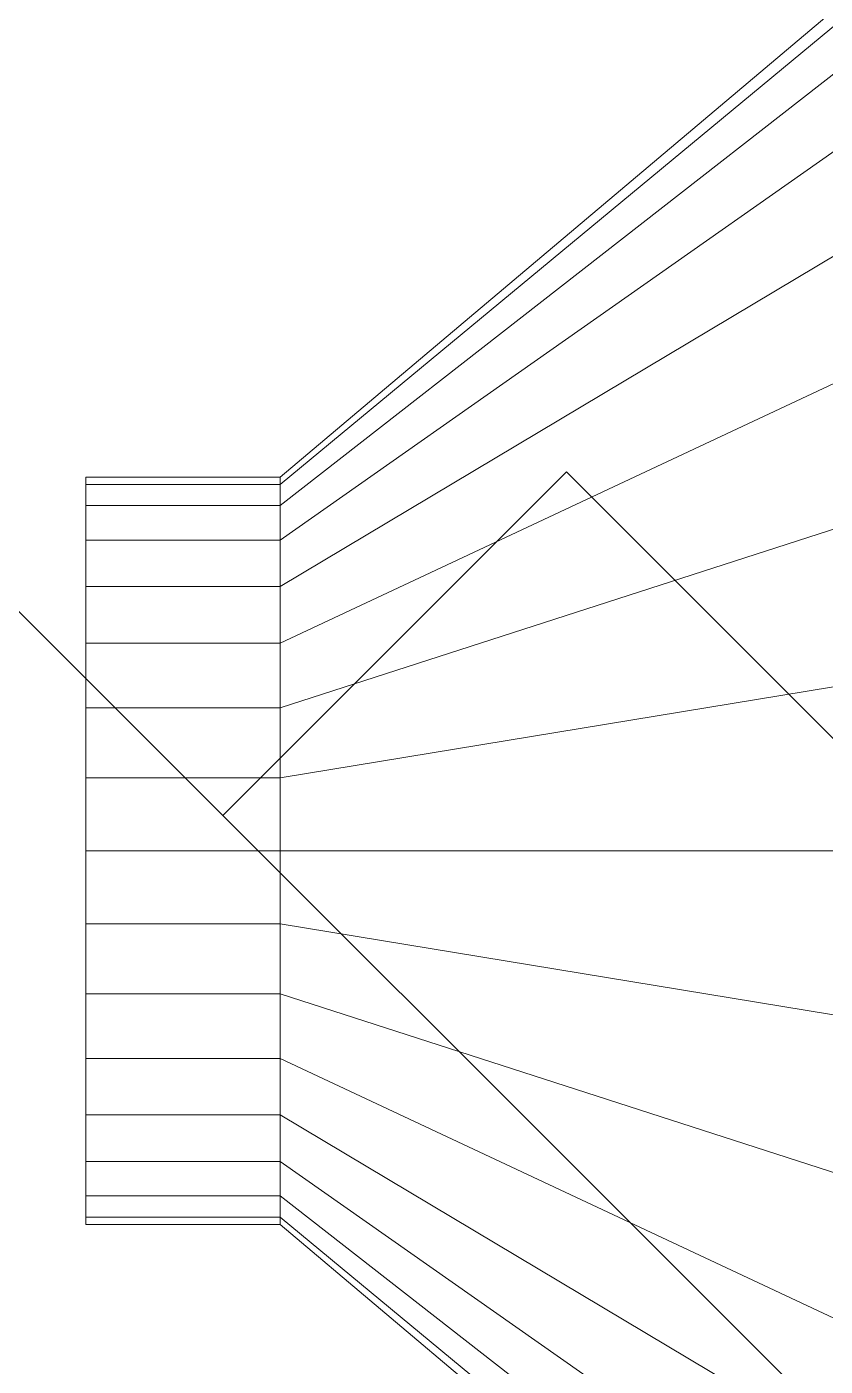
# Model space of a CAD drawing. Header units: millimetres. Extents: x -92759 to 184353, y -15225 to 86714.
# Drawn here: x 89428.8 to 89535.6, y 38897.4 to 39076.7 of the extents above; entities that cross this region are included whole.
import ezdxf

# ---------------------------------------------------------------- set-up
doc = ezdxf.new("R2010")
doc.units = ezdxf.units.MM
for name, color, linetype in [('0-1', 9, 'Continuous'), ('A-PATT-CONC', 8, 'Continuous'), ('M-_SANIFIXR_E', 9, 'Continuous')]:
    doc.layers.add(name, color=color, linetype=linetype)
doc.layers.add('A-_FURN--1', color=7, linetype='Continuous', true_color=0xaaaaaa)
for name, color, linetype, lineweight in [('HFI 9MM FPB', 94, 'Continuous', 5), ('M-ACMV_FAF', 86, 'Continuous', 9), ('M-ACMV_FCU-1', 86, 'Continuous', 9)]:
    doc.layers.add(name, color=color, linetype=linetype, lineweight=lineweight)

# ---------------------------------------------------------------- blocks, each defined once
blk = doc.blocks.new('1599_FURN_RHH_BLK8 _NEW__2ND STY_dwg-10261561-BLK8_RHH_2ND STOREY PLAN')
at = {"layer": 'A-_FURN--1'}
for p, q in [((-612.45, -40603.56), (-930.65, -40285.37)), ((-799.83, -40324.26), (-845.8, -40370.22)), ((-502.85, -40621.24), (-799.83, -40324.26))]:
    blk.add_line(p, q, dxfattribs=at)
blk = doc.blocks.new('A$C3019c3af')
at = {"layer": 'M-_SANIFIXR_E'}
blk.add_blockref('1599_FURN_RHH_BLK8 _NEW__2ND STY_dwg-10261561-BLK8_RHH_2ND STOREY PLAN', (7599.78, 46600.1), dxfattribs=at)
blk = doc.blocks.new('RCP_B8L2')
at = {"layer": 'A-PATT-CONC'}
h = blk.add_hatch(dxfattribs=at)
h.set_pattern_fill('ANSI37', color=256, scale=189, angle=45)
h.set_pattern_definition([(90, (-362793.07, -182177.3), (-600.075, 0), []), (180, (-362793.07, -182177.3), (-6e-14, -600.075), [])])
h.paths.add_polyline_path([(-366993.07, -179177.3), (-366993.07, -182177.3), (-362793.07, -182177.3), (-362793.07, -179177.3)])
at = {"layer": 'HFI 9MM FPB'}
h = blk.add_hatch(dxfattribs=at)
h.set_pattern_fill('ANSI33', color=256, scale=50)
h.set_pattern_definition([(45, (-381589.02, -647239), (-224.5064, 224.5064), []), (45, (-381364.5, -647239), (-224.5064, 224.5064), [158.75, -79.375])])
h.paths.add_polyline_path([(-367268.07, -178877.3), (-362518.07, -178877.3), (-362518.07, -182477.3), (-367268.07, -182477.3)])
h.paths.add_polyline_path([(-366993.07, -179177.3), (-366993.07, -182177.3), (-362793.07, -182177.3), (-362793.07, -179177.3)], flags=16)
blk = doc.blocks.new('A$C6a557381')
at = {"layer": 'M-ACMV_FAF', "linetype": 'ByBlock', "lineweight": 5, "invisible_edges": 14}
for points in [[(138, 202.231411, 36.196387), (138, 203, 44), (138, 213, 44), (138, 212.039264, 34.245484)], [(138, 203, 44), (138, 202.231411, 51.803613), (138, 212.039264, 53.754516), (138, 213, 44)], [(138, 199.955181, 28.692663), (138, 202.231411, 36.196387), (138, 212.039264, 34.245484), (138, 209.193977, 24.865828)], [(138, 202.231411, 51.803613), (138, 199.955181, 59.307337), (138, 209.193977, 63.134172), (138, 212.039264, 53.754516)], [(138, 196.258784, 21.777191), (138, 199.955181, 28.692663), (138, 209.193977, 24.865828), (138, 204.573481, 16.221488)], [(138, 199.955181, 59.307337), (138, 196.258784, 66.222809), (138, 204.573481, 71.778512), (138, 209.193977, 63.134172)], [(138, 191.284271, 15.715729), (138, 196.258784, 21.777191), (138, 204.573481, 16.221488), (138, 198.355339, 8.644661)], [(138, 196.258784, 66.222809), (138, 191.284271, 72.284271), (138, 198.355339, 79.355339), (138, 204.573481, 71.778512)], [(138, 185.222809, 10.741216), (138, 191.284271, 15.715729), (138, 198.355339, 8.644661), (138, 190.778512, 2.426519)], [(138, 191.284271, 72.284271), (138, 185.222809, 77.258784), (138, 190.778512, 85.573481), (138, 198.355339, 79.355339)], [(138, 178.307337, 7.044819), (138, 185.222809, 10.741216), (138, 190.778512, 2.426519), (138, 182.134172, -2.193977)], [(138, 185.222809, 77.258784), (138, 178.307337, 80.955181), (138, 182.134172, 90.193977), (138, 190.778512, 85.573481)], [(138, 170.803613, 4.768589), (138, 178.307337, 7.044819), (138, 182.134172, -2.193977), (138, 172.754516, -5.039264)], [(138, 178.307337, 80.955181), (138, 170.803613, 83.231411), (138, 172.754516, 93.039264), (138, 182.134172, 90.193977)], [(138, 163, 4), (138, 170.803613, 4.768589), (138, 172.754516, -5.039264), (138, 163, -6)], [(138, 170.803613, 83.231411), (138, 163, 84), (138, 163, 94), (138, 172.754516, 93.039264)], [(138, 163, 84), (138, 155.196387, 83.231411), (138, 153.245484, 93.039264), (138, 163, 94)], [(138, 155.196387, 4.768589), (138, 163, 4), (138, 163, -6), (138, 153.245484, -5.039264)], [(138, 155.196387, 83.231411), (138, 147.692663, 80.955181), (138, 143.865828, 90.193977), (138, 153.245484, 93.039264)], [(138, 147.692663, 7.044819), (138, 155.196387, 4.768589), (138, 153.245484, -5.039264), (138, 143.865828, -2.193977)], [(138, 147.692663, 80.955181), (138, 140.777191, 77.258784), (138, 135.221488, 85.573481), (138, 143.865828, 90.193977)], [(138, 140.777191, 10.741216), (138, 147.692663, 7.044819), (138, 143.865828, -2.193977), (138, 135.221488, 2.426519)], [(138, 140.777191, 77.258784), (138, 134.715729, 72.284271), (138, 127.644661, 79.355339), (138, 135.221488, 85.573481)], [(138, 134.715729, 15.715729), (138, 140.777191, 10.741216), (138, 135.221488, 2.426519), (138, 127.644661, 8.644661)], [(138, 134.715729, 72.284271), (138, 129.741216, 66.222809), (138, 121.426519, 71.778512), (138, 127.644661, 79.355339)], [(138, 129.741216, 21.777191), (138, 134.715729, 15.715729), (138, 127.644661, 8.644661), (138, 121.426519, 16.221488)], [(138, 129.741216, 66.222809), (138, 126.044819, 59.307337), (138, 116.806023, 63.134172), (138, 121.426519, 71.778512)], [(138, 126.044819, 28.692663), (138, 129.741216, 21.777191), (138, 121.426519, 16.221488), (138, 116.806023, 24.865828)], [(138, 126.044819, 59.307337), (138, 123.768589, 51.803613), (138, 113.960736, 53.754516), (138, 116.806023, 63.134172)], [(138, 123.768589, 36.196387), (138, 126.044819, 28.692663), (138, 116.806023, 24.865828), (138, 113.960736, 34.245484)], [(138, 123.768589, 51.803613), (138, 123, 44), (138, 113, 44), (138, 113.960736, 53.754516)], [(138, 123, 44), (138, 123.768589, 36.196387), (138, 113.960736, 34.245484), (138, 113, 44)]]:
    blk.add_3dface(points, dxfattribs=at)
at = {"layer": 'M-ACMV_FAF', "linetype": 'ByBlock', "lineweight": 5}
mesh = blk.add_polymesh((2, 32), dxfattribs=dict(at, n_close=True))
for k, corner in enumerate([(31.5, 163, 162), (31.5, 139.979342, 159.732663), (31.5, 117.843355, 153.017785), (31.5, 97.442713, 142.113414), (31.5, 79.5614, 127.4386), (31.5, 64.886586, 109.557287), (31.5, 53.982215, 89.156645), (31.5, 47.267337, 67.020658), (31.5, 45, 44), (31.5, 47.267337, 20.979342), (31.5, 53.982215, -1.156645), (31.5, 64.886586, -21.557287), (31.5, 79.5614, -39.4386), (31.5, 97.442713, -54.113414), (31.5, 117.843355, -65.017785), (31.5, 139.979342, -71.732663), (31.5, 163, -74), (31.5, 186.020658, -71.732663), (31.5, 208.156645, -65.017785), (31.5, 228.557287, -54.113414), (31.5, 246.4386, -39.4386), (31.5, 261.113414, -21.557287), (31.5, 272.017785, -1.156645), (31.5, 278.732663, 20.979342), (31.5, 281, 44), (31.5, 278.732663, 67.020658), (31.5, 272.017785, 89.156645), (31.5, 261.113414, 109.557287), (31.5, 246.4386, 127.4386), (31.5, 228.557287, 142.113414), (31.5, 208.156645, 153.017785), (31.5, 186.020658, 159.732663), (112, 163, 94), (112, 153.245484, 93.039264), (112, 143.865828, 90.193977), (112, 135.221488, 85.573481), (112, 127.644661, 79.355339), (112, 121.426519, 71.778512), (112, 116.806023, 63.134172), (112, 113.960736, 53.754516), (112, 113, 44), (112, 113.960736, 34.245484), (112, 116.806023, 24.865828), (112, 121.426519, 16.221488), (112, 127.644661, 8.644661), (112, 135.221488, 2.426519), (112, 143.865828, -2.193977), (112, 153.245484, -5.039264), (112, 163, -6), (112, 172.754516, -5.039264), (112, 182.134172, -2.193977), (112, 190.778512, 2.426519), (112, 198.355339, 8.644661), (112, 204.573481, 16.221488), (112, 209.193977, 24.865828), (112, 212.039264, 34.245484), (112, 213, 44), (112, 212.039264, 53.754516), (112, 209.193977, 63.134172), (112, 204.573481, 71.778512), (112, 198.355339, 79.355339), (112, 190.778512, 85.573481), (112, 182.134172, 90.193977), (112, 172.754516, 93.039264)]):
    mesh.set_mesh_vertex(divmod(k, 32), corner)
mesh = blk.add_polymesh((2, 32), dxfattribs=dict(at, n_close=True))
for k, corner in enumerate([(112, 163, 94), (112, 153.245484, 93.039264), (112, 143.865828, 90.193977), (112, 135.221488, 85.573481), (112, 127.644661, 79.355339), (112, 121.426519, 71.778512), (112, 116.806023, 63.134172), (112, 113.960736, 53.754516), (112, 113, 44), (112, 113.960736, 34.245484), (112, 116.806023, 24.865828), (112, 121.426519, 16.221488), (112, 127.644661, 8.644661), (112, 135.221488, 2.426519), (112, 143.865828, -2.193977), (112, 153.245484, -5.039264), (112, 163, -6), (112, 172.754516, -5.039264), (112, 182.134172, -2.193977), (112, 190.778512, 2.426519), (112, 198.355339, 8.644661), (112, 204.573481, 16.221488), (112, 209.193977, 24.865828), (112, 212.039264, 34.245484), (112, 213, 44), (112, 212.039264, 53.754516), (112, 209.193977, 63.134172), (112, 204.573481, 71.778512), (112, 198.355339, 79.355339), (112, 190.778512, 85.573481), (112, 182.134172, 90.193977), (112, 172.754516, 93.039264), (138, 163, 94), (138, 153.245484, 93.039264), (138, 143.865828, 90.193977), (138, 135.221488, 85.573481), (138, 127.644661, 79.355339), (138, 121.426519, 71.778512), (138, 116.806023, 63.134172), (138, 113.960736, 53.754516), (138, 113, 44), (138, 113.960736, 34.245484), (138, 116.806023, 24.865828), (138, 121.426519, 16.221488), (138, 127.644661, 8.644661), (138, 135.221488, 2.426519), (138, 143.865828, -2.193977), (138, 153.245484, -5.039264), (138, 163, -6), (138, 172.754516, -5.039264), (138, 182.134172, -2.193977), (138, 190.778512, 2.426519), (138, 198.355339, 8.644661), (138, 204.573481, 16.221488), (138, 209.193977, 24.865828), (138, 212.039264, 34.245484), (138, 213, 44), (138, 212.039264, 53.754516), (138, 209.193977, 63.134172), (138, 204.573481, 71.778512), (138, 198.355339, 79.355339), (138, 190.778512, 85.573481), (138, 182.134172, 90.193977), (138, 172.754516, 93.039264)]):
    mesh.set_mesh_vertex(divmod(k, 32), corner)
blk = doc.blocks.new('ACMV_B8_L2')
at = {"layer": 'M-ACMV_FAF', "rotation": 180}
blk.add_blockref('A$C6a557381', (150238.31, -66586.53, 5.9), dxfattribs=at)

msp = doc.modelspace()

# ---------------------------------------------------------------- block references
at = {"layer": '0-1'}
msp.add_blockref('A$C3019c3af', (82701.06, 32741.24), dxfattribs=at)
at = {"layer": 'A-PATT-CONC'}
msp.add_blockref('RCP_B8L2', (452619.12, 220318.54), dxfattribs=at)
at = {"layer": 'M-ACMV_FCU-1'}
msp.add_blockref('ACMV_B8_L2', (-60663.56, 105715.91), dxfattribs=at)

doc.saveas('drawing.dxf')
